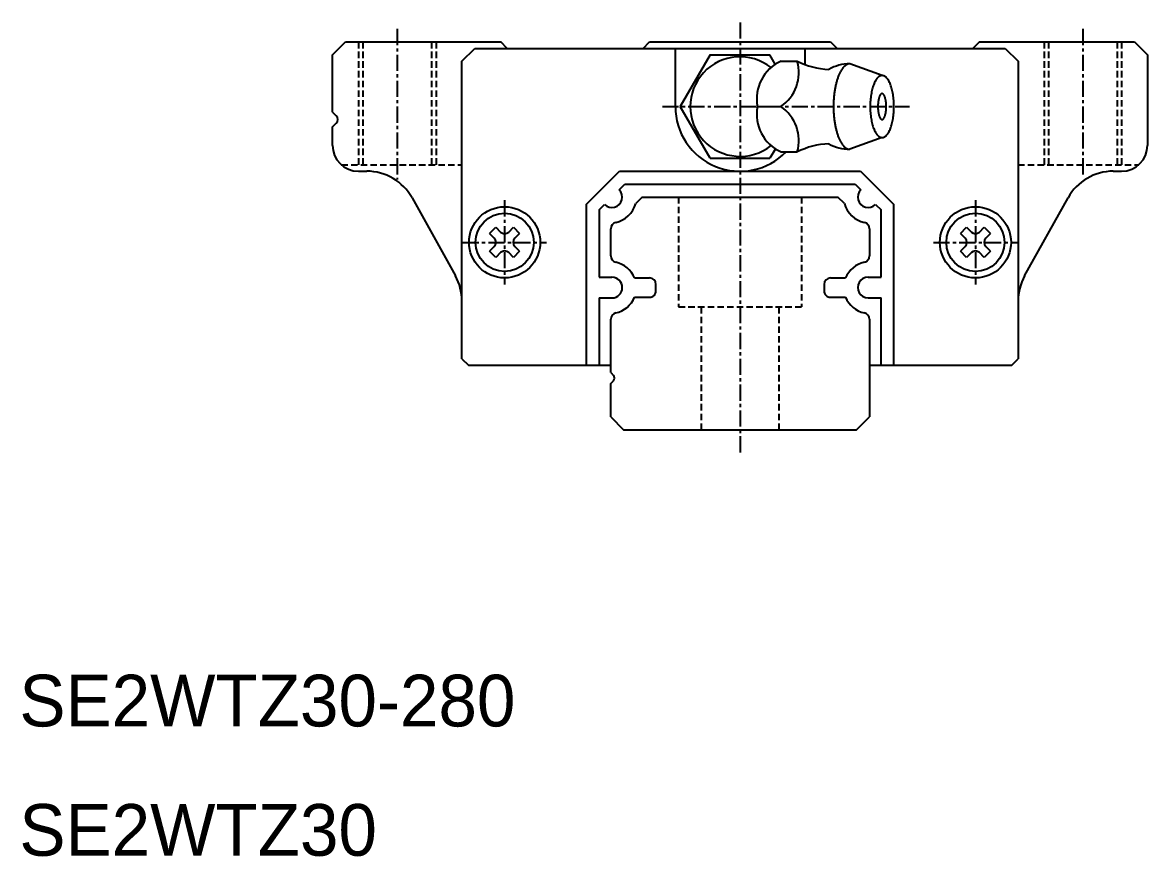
# Model space of a CAD drawing. Extents: x 10 to 404, y 10 to 189.
# Drawn here: x 10.2 to 97.2, y 9.9 to 74.4 of the extents above; entities that cross this region are included whole.
import ezdxf

# ---------------------------------------------------------------- set-up
doc = ezdxf.new("R2010")
doc.units = 0
doc.linetypes.add('CENTER', pattern=[2, 1.25, -0.25, 0.25, -0.25])
doc.linetypes.add('DASHED', pattern=[0.75, 0.5, -0.25])
doc.layers.get('0').update_dxf_attribs({"linetype": 'CONTINUOUS'})
doc.layers.add('CENTER', color=1, linetype='CENTER')

msp = doc.modelspace()

# ---------------------------------------------------------------- linework, layer by layer
at = {"color": 7, "linetype": 'CONTINUOUS'}
for p, q in [((34.214, 71.935), (35.214, 72.935)), ((35.214, 72.935), (47.214, 72.935)), ((44.214, 71.435), (45.214, 72.435)), ((45.214, 72.435), (86.214, 72.435)), ((47.714, 72.435), (47.214, 72.935)), ((58.214, 72.435), (58.714, 72.935)), ((58.714, 72.935), (72.714, 72.935)), ((60.714, 67.935), (60.714, 72.435)), ((70.714, 72.435), (70.714, 71.19)), ((72.714, 72.935), (73.214, 72.435)), ((72.714, 72.935), (72.714, 72.935)), ((84.214, 72.935), (83.714, 72.435)), ((84.214, 72.935), (96.214, 72.935)), ((86.214, 72.435), (87.214, 71.435)), ((96.214, 72.935), (97.214, 71.935)), ((34.214, 67.501), (34.214, 71.935)), ((44.214, 48.435), (44.214, 71.435)), ((63.405, 71.935), (61.095, 67.935)), ((63.405, 71.935), (65.714, 71.935)), ((65.714, 71.935), (68.024, 71.935)), ((68.434, 71.224), (68.024, 71.935)), ((68.86, 71.442), (70.138, 71.442)), ((87.214, 71.435), (87.214, 48.435)), ((97.214, 71.935), (97.214, 64.935)), ((76.695, 70.335), (74.2, 71.235)), ((63.405, 63.935), (61.095, 67.935)), ((67.064, 67.935), (68.86, 67.935)), ((34.214, 67.501), (34.497, 67.218)), ((34.214, 66.369), (34.497, 66.652)), ((34.214, 64.935), (34.214, 66.369)), ((76.695, 65.535), (74.2, 64.635)), ((68.447, 64.668), (68.024, 63.935)), ((68.86, 64.427), (70.138, 64.427)), ((63.405, 63.935), (65.714, 63.935)), ((65.714, 63.935), (68.024, 63.935)), ((36.214, 62.935), (36.861, 62.935)), ((53.814, 60.355), (56.394, 62.935)), ((56.394, 62.935), (75.034, 62.935)), ((75.034, 62.935), (77.614, 60.355)), ((94.568, 62.935), (95.214, 62.935)), ((56.377, 61.504), (56.808, 61.935)), ((56.808, 61.935), (74.62, 61.935)), ((74.62, 61.935), (75.051, 61.504)), ((58.147, 60.935), (57.647, 60.435)), ((58.147, 60.935), (73.282, 60.935)), ((73.782, 60.435), (73.282, 60.935)), ((40.357, 60.877), (43.711, 54.841)), ((53.814, 60.355), (53.814, 47.935)), ((54.814, 59.941), (55.246, 60.372)), ((76.183, 60.372), (76.614, 59.941)), ((77.614, 47.935), (77.614, 60.355)), ((87.718, 54.841), (91.071, 60.878)), ((54.814, 59.941), (54.814, 54.735)), ((76.614, 54.735), (76.614, 59.941)), ((46.351, 58.12), (46.829, 58.598)), ((46.829, 58.598), (47.196, 58.231)), ((47.832, 58.231), (48.2, 58.598)), ((48.2, 58.598), (48.677, 58.12)), ((55.714, 56.385), (55.714, 58.485)), ((75.714, 58.485), (75.714, 56.385)), ((82.751, 58.12), (83.229, 58.598)), ((83.229, 58.598), (83.596, 58.231)), ((84.232, 58.231), (84.6, 58.598)), ((84.6, 58.598), (85.077, 58.12)), ((46.351, 58.12), (46.719, 57.753)), ((48.31, 57.753), (48.677, 58.12)), ((82.751, 58.12), (83.119, 57.753)), ((84.71, 57.753), (85.077, 58.12)), ((46.719, 57.117), (46.351, 56.75)), ((46.829, 56.272), (46.351, 56.75)), ((47.196, 56.639), (46.829, 56.272)), ((48.2, 56.272), (47.832, 56.639)), ((48.677, 56.75), (48.2, 56.272)), ((48.677, 56.75), (48.31, 57.117)), ((83.119, 57.117), (82.751, 56.75)), ((83.229, 56.272), (82.751, 56.75)), ((83.596, 56.639), (83.229, 56.272)), ((84.6, 56.272), (84.232, 56.639)), ((85.077, 56.75), (84.6, 56.272)), ((85.077, 56.75), (84.71, 57.117)), ((54.814, 54.735), (55.814, 54.735)), ((57.558, 54.685), (58.714, 54.685)), ((59.214, 53.685), (59.214, 54.185)), ((72.214, 54.185), (72.214, 53.685)), ((72.714, 54.685), (73.87, 54.685)), ((75.614, 54.735), (76.614, 54.735)), ((54.814, 53.135), (54.814, 47.935)), ((54.814, 53.135), (55.814, 53.135)), ((57.558, 53.185), (58.714, 53.185)), ((72.714, 53.185), (73.87, 53.185)), ((75.614, 53.135), (76.614, 53.135)), ((76.614, 47.935), (76.614, 53.135)), ((55.714, 47.359), (55.714, 51.485)), ((75.714, 51.485), (75.714, 43.935)), ((44.214, 48.435), (44.714, 47.935)), ((44.714, 47.935), (55.714, 47.935)), ((75.714, 47.935), (86.714, 47.935)), ((86.714, 47.935), (87.214, 48.435)), ((55.714, 47.359), (55.926, 47.147)), ((55.714, 46.511), (55.926, 46.723)), ((55.714, 43.935), (55.714, 46.511)), ((55.714, 43.935), (56.714, 42.935)), ((74.714, 42.935), (75.714, 43.935)), ((56.714, 42.935), (74.714, 42.935))]:
    msp.add_line(p, q, dxfattribs=at)
at = {"color": 3, "linetype": 'DASHED'}
for p, q in [((36.214, 72.935), (36.214, 63.435)), ((36.564, 72.935), (36.564, 63.435)), ((41.864, 72.935), (41.864, 63.435)), ((42.214, 72.935), (42.214, 63.435)), ((89.214, 72.935), (89.214, 63.435)), ((89.564, 72.935), (89.564, 63.435)), ((94.864, 72.935), (94.864, 63.435)), ((95.214, 72.935), (95.214, 63.435)), ((34.891, 63.435), (44.214, 63.435)), ((87.214, 63.435), (96.537, 63.435)), ((60.964, 60.935), (60.964, 52.435)), ((70.464, 60.935), (70.464, 52.435)), ((60.964, 52.435), (70.464, 52.435)), ((62.714, 52.435), (62.714, 42.935)), ((68.714, 52.435), (68.714, 42.935))]:
    msp.add_line(p, q, dxfattribs=at)
at = {"color": 7, "linetype": 'CONTINUOUS'}
for points in [[(74.2, 71.235, 0), (74.169, 71.234, 0), (74.138, 71.231, 0), (74.108, 71.226, 0), (74.077, 71.219, 0), (74.046, 71.21, 0), (74.015, 71.199, 0), (73.984, 71.186, 0), (73.954, 71.171, 0), (73.924, 71.155, 0), (73.894, 71.136, 0), (73.864, 71.115, 0), (73.834, 71.093, 0), (73.804, 71.068, 0), (73.775, 71.042, 0), (73.746, 71.014, 0), (73.717, 70.984, 0), (73.689, 70.952, 0), (73.66, 70.918, 0), (73.633, 70.882, 0), (73.605, 70.845, 0), (73.578, 70.806, 0), (73.551, 70.765, 0), (73.525, 70.723, 0), (73.499, 70.679, 0), (73.473, 70.633, 0), (73.448, 70.585, 0), (73.424, 70.536, 0), (73.399, 70.486, 0), (73.376, 70.434, 0), (73.352, 70.38, 0), (73.33, 70.325, 0), (73.307, 70.268, 0), (73.286, 70.21, 0), (73.265, 70.151, 0), (73.244, 70.09, 0), (73.224, 70.028, 0), (73.205, 69.965, 0), (73.186, 69.901, 0), (73.168, 69.835, 0), (73.15, 69.768, 0), (73.133, 69.7, 0), (73.117, 69.631, 0), (73.102, 69.561, 0), (73.087, 69.49, 0), (73.072, 69.419, 0), (73.059, 69.346, 0), (73.046, 69.272, 0), (73.034, 69.198, 0), (73.022, 69.123, 0), (73.011, 69.047, 0), (73.001, 68.97, 0), (72.992, 68.893, 0), (72.983, 68.815, 0), (72.975, 68.737, 0), (72.968, 68.658, 0), (72.962, 68.579, 0), (72.956, 68.499, 0), (72.951, 68.419, 0), (72.947, 68.339, 0), (72.944, 68.258, 0), (72.941, 68.178, 0), (72.939, 68.097, 0), (72.938, 68.016, 0), (72.938, 67.935, 0), (72.938, 67.854, 0), (72.939, 67.773, 0), (72.941, 67.692, 0), (72.944, 67.611, 0), (72.947, 67.531, 0), (72.951, 67.451, 0), (72.956, 67.371, 0), (72.962, 67.291, 0), (72.968, 67.212, 0), (72.975, 67.133, 0), (72.983, 67.055, 0), (72.992, 66.977, 0), (73.001, 66.9, 0), (73.011, 66.823, 0), (73.022, 66.747, 0), (73.034, 66.672, 0), (73.046, 66.598, 0), (73.059, 66.524, 0), (73.072, 66.451, 0), (73.087, 66.379, 0), (73.102, 66.308, 0), (73.117, 66.238, 0), (73.133, 66.169, 0), (73.15, 66.102, 0), (73.168, 66.035, 0), (73.186, 65.969, 0), (73.205, 65.905, 0), (73.224, 65.841, 0), (73.244, 65.779, 0), (73.265, 65.719, 0), (73.286, 65.659, 0), (73.307, 65.601, 0), (73.33, 65.545, 0), (73.352, 65.49, 0), (73.376, 65.436, 0), (73.399, 65.384, 0), (73.424, 65.333, 0), (73.448, 65.284, 0), (73.473, 65.237, 0), (73.499, 65.191, 0), (73.525, 65.147, 0), (73.551, 65.104, 0), (73.578, 65.064, 0), (73.605, 65.025, 0), (73.633, 64.987, 0), (73.66, 64.952, 0), (73.689, 64.918, 0), (73.717, 64.886, 0), (73.746, 64.856, 0), (73.775, 64.828, 0), (73.804, 64.801, 0), (73.834, 64.777, 0), (73.864, 64.754, 0), (73.894, 64.734, 0), (73.924, 64.715, 0), (73.954, 64.698, 0), (73.984, 64.683, 0), (74.015, 64.671, 0), (74.046, 64.66, 0), (74.077, 64.651, 0), (74.108, 64.644, 0), (74.138, 64.639, 0), (74.169, 64.636, 0), (74.2, 64.635, 0)], [(76.695, 70.335, 0), (76.65, 70.332, 0), (76.605, 70.323, 0), (76.56, 70.309, 0), (76.516, 70.289, 0), (76.472, 70.263, 0), (76.428, 70.231, 0), (76.385, 70.195, 0), (76.343, 70.152, 0), (76.302, 70.105, 0), (76.262, 70.052, 0), (76.223, 69.993, 0), (76.185, 69.93, 0), (76.148, 69.863, 0), (76.112, 69.79, 0), (76.078, 69.713, 0), (76.045, 69.632, 0), (76.014, 69.547, 0), (75.985, 69.457, 0), (75.957, 69.365, 0), (75.931, 69.268, 0), (75.907, 69.169, 0), (75.885, 69.066, 0), (75.865, 68.961, 0), (75.846, 68.853, 0), (75.83, 68.743, 0), (75.816, 68.632, 0), (75.804, 68.518, 0), (75.794, 68.403, 0), (75.786, 68.287, 0), (75.781, 68.17, 0), (75.778, 68.053, 0), (75.776, 67.935, 0), (75.778, 67.817, 0), (75.781, 67.7, 0), (75.786, 67.583, 0), (75.794, 67.467, 0), (75.804, 67.352, 0), (75.816, 67.238, 0), (75.83, 67.126, 0), (75.846, 67.016, 0), (75.865, 66.909, 0), (75.885, 66.803, 0), (75.907, 66.701, 0), (75.931, 66.602, 0), (75.957, 66.505, 0), (75.985, 66.412, 0), (76.014, 66.323, 0), (76.045, 66.238, 0), (76.078, 66.157, 0), (76.112, 66.08, 0), (76.148, 66.007, 0), (76.185, 65.939, 0), (76.223, 65.876, 0), (76.262, 65.818, 0), (76.302, 65.765, 0), (76.343, 65.718, 0), (76.385, 65.675, 0), (76.428, 65.638, 0), (76.472, 65.607, 0), (76.516, 65.581, 0), (76.56, 65.561, 0), (76.605, 65.546, 0), (76.65, 65.538, 0), (76.695, 65.535, 0), (76.74, 65.538, 0), (76.785, 65.546, 0), (76.83, 65.561, 0), (76.874, 65.581, 0), (76.918, 65.607, 0), (76.962, 65.638, 0), (77.004, 65.675, 0), (77.046, 65.718, 0), (77.088, 65.765, 0), (77.128, 65.818, 0), (77.167, 65.876, 0), (77.205, 65.939, 0), (77.242, 66.007, 0), (77.278, 66.08, 0), (77.312, 66.157, 0), (77.344, 66.238, 0), (77.375, 66.323, 0), (77.405, 66.412, 0), (77.433, 66.505, 0), (77.459, 66.602, 0), (77.483, 66.701, 0), (77.505, 66.803, 0), (77.525, 66.909, 0), (77.543, 67.016, 0), (77.56, 67.126, 0), (77.574, 67.238, 0), (77.586, 67.352, 0), (77.596, 67.467, 0), (77.603, 67.583, 0), (77.609, 67.7, 0), (77.612, 67.817, 0), (77.613, 67.935, 0), (77.612, 68.053, 0), (77.609, 68.17, 0), (77.603, 68.287, 0), (77.596, 68.403, 0), (77.586, 68.518, 0), (77.574, 68.632, 0), (77.56, 68.743, 0), (77.543, 68.853, 0), (77.525, 68.961, 0), (77.505, 69.066, 0), (77.483, 69.169, 0), (77.459, 69.268, 0), (77.433, 69.365, 0), (77.405, 69.457, 0), (77.375, 69.547, 0), (77.344, 69.632, 0), (77.312, 69.713, 0), (77.278, 69.79, 0), (77.242, 69.863, 0), (77.205, 69.93, 0), (77.167, 69.993, 0), (77.128, 70.052, 0), (77.088, 70.105, 0), (77.046, 70.152, 0), (77.004, 70.195, 0), (76.962, 70.231, 0), (76.918, 70.263, 0), (76.874, 70.289, 0), (76.83, 70.309, 0), (76.785, 70.323, 0), (76.74, 70.332, 0), (76.695, 70.335, 0)], [(76.695, 66.935, 0), (76.711, 66.936, 0), (76.727, 66.94, 0), (76.743, 66.946, 0), (76.758, 66.954, 0), (76.774, 66.965, 0), (76.789, 66.978, 0), (76.804, 66.993, 0), (76.819, 67.011, 0), (76.834, 67.031, 0), (76.848, 67.053, 0), (76.862, 67.077, 0), (76.875, 67.103, 0), (76.888, 67.132, 0), (76.901, 67.162, 0), (76.913, 67.194, 0), (76.924, 67.228, 0), (76.936, 67.263, 0), (76.946, 67.3, 0), (76.956, 67.339, 0), (76.965, 67.379, 0), (76.973, 67.421, 0), (76.981, 67.463, 0), (76.988, 67.507, 0), (76.995, 67.552, 0), (77.001, 67.598, 0), (77.006, 67.645, 0), (77.01, 67.692, 0), (77.013, 67.74, 0), (77.016, 67.788, 0), (77.018, 67.837, 0), (77.019, 67.886, 0), (77.02, 67.935, 0), (77.019, 67.984, 0), (77.018, 68.033, 0), (77.016, 68.082, 0), (77.013, 68.13, 0), (77.01, 68.178, 0), (77.006, 68.225, 0), (77.001, 68.272, 0), (76.995, 68.318, 0), (76.988, 68.362, 0), (76.981, 68.406, 0), (76.973, 68.449, 0), (76.965, 68.49, 0), (76.956, 68.531, 0), (76.946, 68.569, 0), (76.936, 68.606, 0), (76.924, 68.642, 0), (76.913, 68.676, 0), (76.901, 68.708, 0), (76.888, 68.738, 0), (76.875, 68.766, 0), (76.862, 68.793, 0), (76.848, 68.817, 0), (76.834, 68.839, 0), (76.819, 68.859, 0), (76.804, 68.876, 0), (76.789, 68.892, 0), (76.774, 68.905, 0), (76.758, 68.916, 0), (76.743, 68.924, 0), (76.727, 68.93, 0), (76.711, 68.934, 0), (76.695, 68.935, 0), (76.679, 68.934, 0), (76.663, 68.93, 0), (76.647, 68.924, 0), (76.632, 68.916, 0), (76.616, 68.905, 0), (76.601, 68.892, 0), (76.585, 68.876, 0), (76.571, 68.859, 0), (76.556, 68.839, 0), (76.542, 68.817, 0), (76.528, 68.793, 0), (76.514, 68.766, 0), (76.501, 68.738, 0), (76.489, 68.708, 0), (76.477, 68.676, 0), (76.465, 68.642, 0), (76.454, 68.606, 0), (76.444, 68.569, 0), (76.434, 68.531, 0), (76.425, 68.49, 0), (76.416, 68.449, 0), (76.409, 68.406, 0), (76.401, 68.362, 0), (76.395, 68.318, 0), (76.389, 68.272, 0), (76.384, 68.225, 0), (76.38, 68.178, 0), (76.376, 68.13, 0), (76.374, 68.082, 0), (76.372, 68.033, 0), (76.371, 67.984, 0), (76.37, 67.935, 0), (76.371, 67.886, 0), (76.372, 67.837, 0), (76.374, 67.788, 0), (76.376, 67.74, 0), (76.38, 67.692, 0), (76.384, 67.645, 0), (76.389, 67.598, 0), (76.395, 67.552, 0), (76.401, 67.507, 0), (76.409, 67.463, 0), (76.416, 67.421, 0), (76.425, 67.379, 0), (76.434, 67.339, 0), (76.444, 67.3, 0), (76.454, 67.263, 0), (76.465, 67.228, 0), (76.477, 67.194, 0), (76.489, 67.162, 0), (76.501, 67.132, 0), (76.514, 67.103, 0), (76.528, 67.077, 0), (76.542, 67.053, 0), (76.556, 67.031, 0), (76.571, 67.011, 0), (76.585, 66.993, 0), (76.601, 66.978, 0), (76.616, 66.965, 0), (76.632, 66.954, 0), (76.647, 66.946, 0), (76.663, 66.94, 0), (76.679, 66.936, 0), (76.695, 66.935, 0)]]:
    msp.add_polyline3d(points, dxfattribs=at)
for centre, radius in [((47.514, 57.435), 2.75), ((83.914, 57.435), 2.75), ((47.514, 57.435), 2.25), ((83.914, 57.435), 2.25)]:
    msp.add_circle(centre, radius, dxfattribs=at)
for centre, radius, start, end in [((65.714, 67.935), 3.85, 51.52651, 308.47349), ((70.181, 68.542), 3.176, 114.03975, 191.01614), ((67.084, 70.568), 3.176, 303.98386, 15.97117), ((72.83, 76.805), 6, 243.20602, 267.6158), ((74.2, 67.935), 3.3, 90.00007, 119.40699), ((65.714, 67.935), 5, 180.00004, 315.45313), ((70.181, 67.328), 3.176, 168.98386, 245.96025), ((67.084, 65.301), 3.176, 344.02883, 56.01614), ((34.214, 66.935), 0.4, 315, 45), ((36.214, 64.935), 2, 180.00004, 270.00002), ((72.83, 59.065), 6, 92.3842, 116.79398), ((74.2, 67.935), 3.3, 240.59301, 269.99993), ((95.214, 64.935), 2, 270.00002, 0), ((36.861, 58.935), 4, 29.05457, 89.99982), ((94.568, 58.935), 4, 90.00015, 150.94543), ((55.814, 60.935), 0.8, 224.70761, 45.29221), ((75.614, 60.935), 0.8, 134.70778, 315.29239), ((55.643, 61.004), 2.083, 282.77624, 344.15387), ((75.785, 61.004), 2.083, 195.84613, 257.22379), ((56.214, 58.485), 0.5, 102.77621, 179.99991), ((75.214, 58.485), 0.5, 0.00006, 77.22376), ((46.4, 57.435), 0.45, 315.00001, 44.99999), ((47.514, 58.549), 0.45, 225.00005, 314.99999), ((48.628, 57.435), 0.45, 135, 224.99998), ((82.8, 57.435), 0.45, 315.00001, 44.99999), ((83.914, 58.549), 0.45, 225.00005, 314.99999), ((85.028, 57.435), 0.45, 135, 224.99998), ((47.514, 56.321), 0.45, 45, 134.99995), ((83.914, 56.321), 0.45, 45, 134.99995), ((56.214, 56.385), 0.5, 180.00009, 257.22379), ((55.643, 53.866), 2.083, 23.14591, 77.22376), ((75.785, 53.866), 2.083, 102.77621, 156.85409), ((75.214, 56.385), 0.5, 282.77624, 359.99994), ((40.214, 52.898), 4, 0.00004, 29.05462), ((91.214, 52.898), 4, 150.94538, 179.99996), ((55.814, 53.935), 0.8, 270.00002, 89.99998), ((58.714, 54.185), 0.5, 0.00004, 89.99998), ((72.714, 54.185), 0.5, 89.99998, 179.99996), ((75.614, 53.935), 0.8, 89.99998, 270.00002), ((55.643, 54.004), 2.083, 282.77624, 336.85409), ((58.714, 53.685), 0.5, 270.00002, 0.00004), ((72.714, 53.685), 0.5, 179.99996, 270), ((75.785, 54.004), 2.083, 203.14591, 257.22379), ((56.214, 51.485), 0.5, 102.77621, 179.99991), ((75.214, 51.485), 0.5, 0.00006, 77.22376), ((55.714, 46.935), 0.3, 315, 45)]:
    msp.add_arc(centre, radius, start, end, dxfattribs=at)
at = {"layer": 'CENTER', "color": 1, "linetype": 'CENTER'}
for p, q in [((39.214, 73.935), (39.214, 62.296)), ((65.714, 74.435), (65.714, 40.935)), ((92.214, 73.935), (92.214, 62.472)), ((59.714, 67.935), (78.806, 67.935)), ((47.514, 60.685), (47.514, 54.185)), ((83.914, 60.685), (83.914, 54.185)), ((44.264, 57.435), (50.764, 57.435)), ((80.664, 57.435), (87.164, 57.435))]:
    msp.add_line(p, q, dxfattribs=at)

# ---------------------------------------------------------------- texts
at = {"color": 7, "linetype": 'CONTINUOUS'}
for s, p in [('SE2WTZ30-280', (10, 20)), ('SE2WTZ30', (10, 10))]:
    msp.add_text(s, height=4, dxfattribs=at).set_placement(p)

doc.saveas('drawing.dxf')
